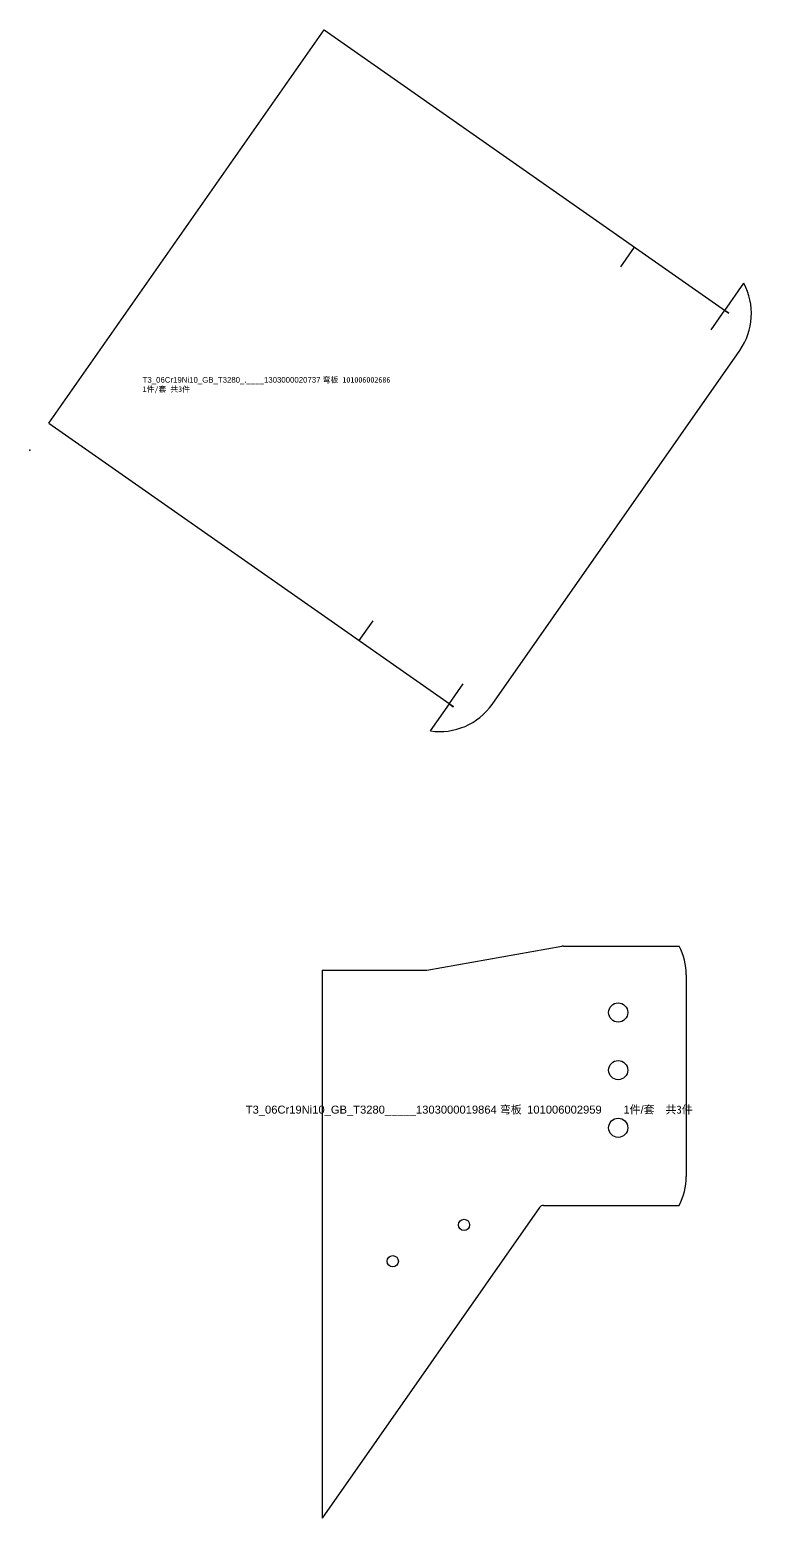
# Model space of a CAD drawing. Header units: millimetres. Extents: x 69569 to 103620, y -8463 to 17679.
# Drawn here: x 75654 to 76107, y 6068 to 6998 of the extents above; entities that cross this region are included whole.
import ezdxf

# ---------------------------------------------------------------- set-up
doc = ezdxf.new("R2010")
doc.units = ezdxf.units.MM
doc.styles.get("Standard").update_dxf_attribs({"font": 'arial.ttf'})

# ---------------------------------------------------------------- blocks, each defined once
blk = doc.blocks.new('弯板 101006002686')
at = {"color": 7, "linetype": 'Continuous'}
for p, q in [((-144.79, -81.73), (27.28, 164.01)), ((27.28, 164.01), (280.2, -13.08)), ((277.8, -11.28), (289.63, 5.61)), ((280.26, -13), (277.8, -11.28)), ((280.2, -13.08), (280.26, -13)), ((132.3, -257.44), (287.16, -36.27)), ((-144.79, -81.73), (108.13, -258.83)), ((93.79, -274.08), (105.62, -257.19)), ((105.62, -257.19), (108.07, -258.91)), ((108.07, -258.91), (108.13, -258.83))]:
    blk.add_line(p, q, dxfattribs=at)
at = {"color": 6, "linetype": 'Continuous'}
for p, q in [((221.14, 28.27), (212.54, 15.99)), ((277.56, -11.23), (268.96, -23.52)), ((57.67, -205.19), (49.07, -217.47)), ((114.09, -244.69), (105.49, -256.98))]:
    blk.add_line(p, q, dxfattribs=at)
at = {"color": 7, "linetype": 'Continuous'}
for centre, start, end in [((254.4, -13.33), 325, 28.25632), ((99.53, -234.5), 261.74368, 325)]:
    blk.add_arc(centre, 40, start, end, dxfattribs=at)
blk.add_point((-156.68, -98.71), dxfattribs=at)
at = {"insert": (-86.12, -52.95), "char_height": 3.5, "width": 190.7647, "attachment_point": 1}
blk.add_mtext('{\\C3;T3_06Cr19Ni10_GB_T3280_.____1303000020737 \\fSimSun|b0|i0|c134|p2;弯板 \\Ftxt|c134;101006002686\\P1\\fSimSun|b0|i0|c134|p2;件\\Ftxt|c134;/\\fSimSun|b0|i0|c134|p2;套\\Ftxt|c134; \\fSimSun|b0|i0|c134|p2;共\\Ftxt|c134;3\\fSimSun|b0|i0|c134|p2;件}', dxfattribs=at)
blk = doc.blocks.new('弯板 101006002959')
at = {"color": 7, "linetype": 'Continuous'}
for p, q in [((75902.18, 6410.64), (75986.51, 6425.51)), ((75902.18, 6410.64), (75986.51, 6425.51)), ((75987.55, 6425.6), (76059.97, 6425.6)), ((75987.55, 6425.6), (76059.97, 6425.6)), ((75836.69, 6410.6), (75836.69, 6068.14)), ((75836.69, 6410.6), (75901.66, 6410.6)), ((75836.69, 6410.6), (75836.69, 6068.14)), ((75836.69, 6410.6), (75901.66, 6410.6)), ((76064.24, 6407.6), (76064.24, 6281.6)), ((76064.24, 6407.6), (76064.24, 6281.6)), ((75972.65, 6262.32), (75836.69, 6068.14)), ((75972.65, 6262.32), (75836.69, 6068.14)), ((75975.11, 6263.6), (76059.97, 6263.6)), ((75975.11, 6263.6), (76059.97, 6263.6))]:
    blk.add_line(p, q, dxfattribs=at)
for centre, radius in [((76021.79, 6384.1), 6), ((76021.79, 6384.1), 6), ((76021.79, 6348.1), 6), ((76021.79, 6348.1), 6), ((76021.79, 6312.1), 6), ((76021.79, 6312.1), 6), ((75925.44, 6251.4), 3.5), ((75925.44, 6251.4), 3.5), ((75880.89, 6228.7), 3.5), ((75880.89, 6228.7), 3.5)]:
    blk.add_circle(centre, radius, dxfattribs=at)
for centre, radius, start, end in [((75987.55, 6419.6), 6, 90, 100), ((75987.55, 6419.6), 6, 90, 100), ((76024.24, 6407.6), 40, 0, 26.74368), ((76024.24, 6407.6), 40, 0, 26.74368), ((75901.66, 6413.6), 3, 270, 280), ((75901.66, 6413.6), 3, 270, 280), ((76024.24, 6281.6), 40, 333.25632, 0), ((76024.24, 6281.6), 40, 333.25632, 0), ((75975.11, 6260.6), 3, 90, 145), ((75975.11, 6260.6), 3, 90, 145)]:
    blk.add_arc(centre, radius, start, end, dxfattribs=at)
at = {"color": 2, "insert": (75789, 6325.93), "char_height": 5, "attachment_point": 1}
blk.add_mtext_dynamic_manual_height_columns('\\pt210;T3_06Cr19Ni10_GB_T3280_____1303000019864 {\\fSimSun|b0|i0|c134|p2;弯板 }101006002959       1{\\fSimSun|b0|i0|c134|p2;件}/{\\fSimSun|b0|i0|c134|p2;套  共3件}   ', width=491.6232, gutter_width=25, heights=[0], dxfattribs=at)

msp = doc.modelspace()

# ---------------------------------------------------------------- block references
msp.add_blockref('弯板 101006002686', (75810.6605, 6834.07863))
at = {"color": 1}
msp.add_blockref('弯板 101006002959', (0, 0), dxfattribs=at)

doc.saveas('drawing.dxf')
